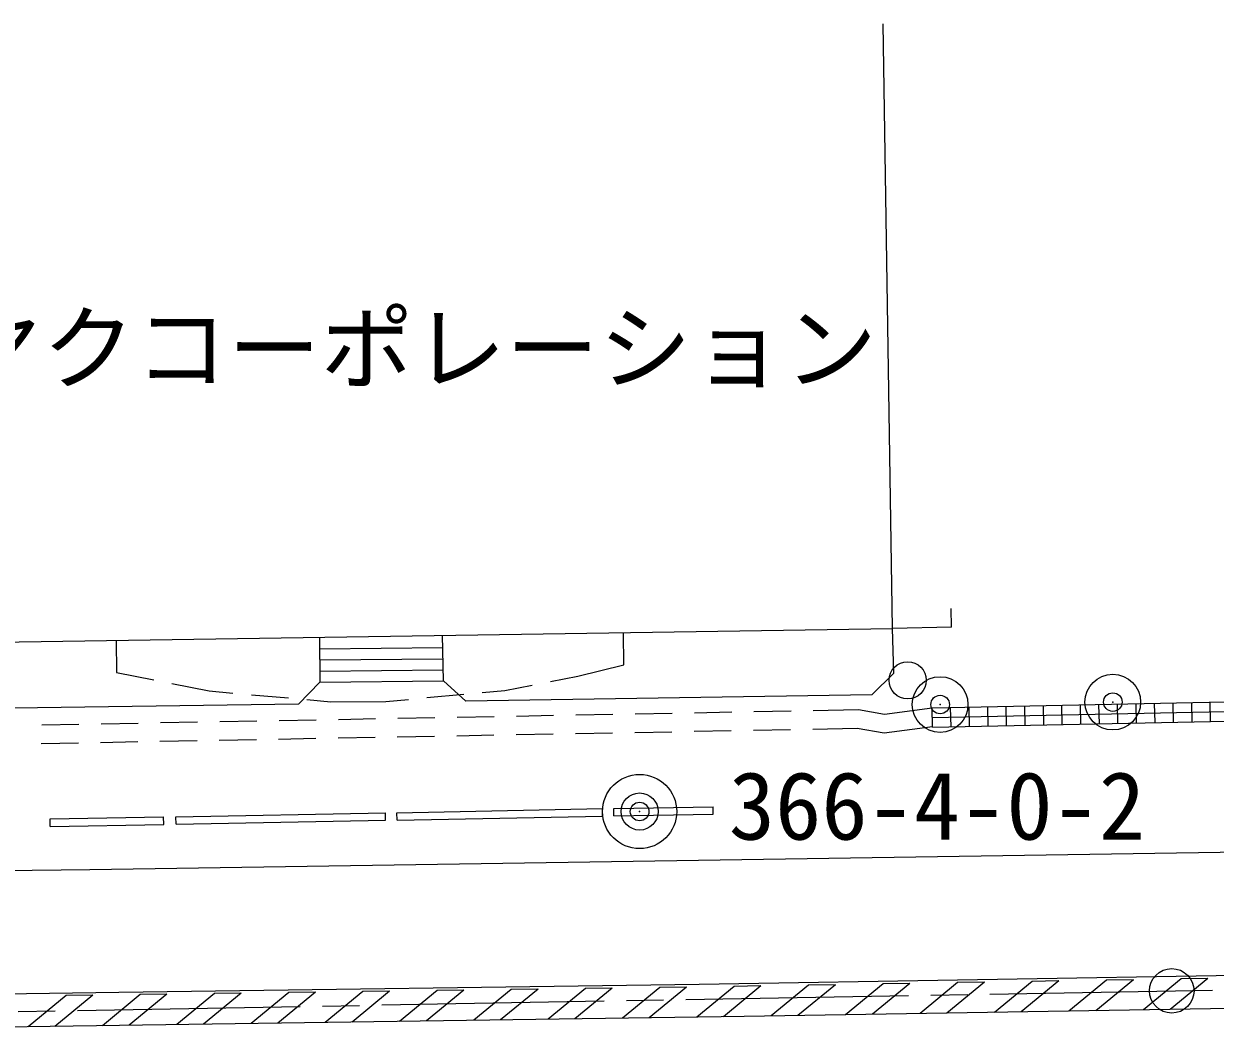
# Model space of a CAD drawing. Units: millimetres, scale not verified. Extents: x 40000 to 680000, y 20000 to 380000.
# Drawn here: x 235280 to 267394, y 275895 to 303156 of the extents above; entities that cross this region are included whole.
import ezdxf
from ezdxf.enums import TextEntityAlignment as Align

# ---------------------------------------------------------------- set-up
doc = ezdxf.new("R2010")
doc.units = ezdxf.units.MM
doc.header["$LTSCALE"] = 1000
doc.header["$PDMODE"] = 32
doc.header["$PDSIZE"] = 500
for name, color, linetype, lineweight in [('M-BGD', 7, 'Continuous', 13), ('M-BMK', 2, 'Continuous', 13), ('M-BMK-ROW', 30, 'Continuous', 13), ('M-BMK-SRVR', 3, 'Continuous', 13), ('M-STR-STRC', 7, 'Continuous', 13)]:
    doc.layers.add(name, color=color, linetype=linetype, lineweight=lineweight)
doc.layers.add('M-BMK-HTXT', color=7, linetype='Continuous')
doc.styles.add('ＭＳ ゴシック', font='')
doc.styles.get('ＭＳ ゴシック').set_extended_font_data('MS Gothic')

msp = doc.modelspace()

# ---------------------------------------------------------------- linework, layer by layer
at = {"layer": 'M-BGD'}
for p, q in [((258695, 286859), (258445, 303156)), ((260286, 286895), (260275, 287395)), ((230552, 286427), (258695, 286859)), ((260286, 286895), (258695, 286859)), ((258728, 285656), (258695, 286859)), ((237769, 286534), (237782, 285673)), ((251458, 285878), (251445, 286740)), ((243249, 286309), (246573, 286343)), ((243253, 286009), (246580, 286043)), ((250214, 285569), (251458, 285878)), ((237782, 285673), (238782, 285473)), ((243256, 285709), (246586, 285743)), ((249477, 285426), (250214, 285569)), ((239272, 285375), (240272, 285175)), ((240272, 285175), (240918, 285117)), ((243260, 285409), (246593, 285443)), ((247637, 285131), (248249, 285188)), ((248249, 285188), (248986, 285331)), ((241416, 285073), (242412, 284984)), ((242910, 284940), (243556, 284882)), ((243556, 284882), (245034, 284889)), ((245034, 284889), (245646, 284946)), ((246144, 284993), (247139, 285085)), ((259763, 284719), (270777, 284938)), ((266772, 284338), (266762, 284858)), ((267272, 284348), (267262, 284868)), ((250161, 284528), (251161, 284547)), ((251761, 284558), (252761, 284577)), ((253361, 284588), (254361, 284607)), ((254961, 284618), (255960, 284637)), ((256560, 284648), (257781, 284671)), ((257781, 284671), (258481, 284552)), ((258481, 284552), (259763, 284715)), ((259773, 284199), (259763, 284719)), ((259768, 284459), (270782, 284678)), ((260273, 284209), (260263, 284729)), ((260773, 284219), (260763, 284739)), ((261273, 284229), (261263, 284749)), ((261773, 284239), (261763, 284759)), ((262273, 284249), (262263, 284769)), ((262773, 284259), (262763, 284779)), ((263273, 284269), (263262, 284789)), ((263773, 284279), (263762, 284799)), ((264273, 284289), (264262, 284809)), ((264772, 284299), (264762, 284819)), ((265272, 284309), (265262, 284829)), ((265772, 284319), (265762, 284838)), ((266272, 284329), (266262, 284848)), ((235764, 284259), (236764, 284278)), ((237364, 284289), (238363, 284308)), ((238963, 284319), (239963, 284337)), ((240563, 284349), (241563, 284367)), ((242163, 284379), (243163, 284397)), ((243763, 284408), (244762, 284427)), ((245362, 284438), (246362, 284457)), ((246962, 284468), (247962, 284487)), ((248562, 284498), (249562, 284517)), ((258470, 284047), (259773, 284212)), ((242149, 283878), (243149, 283897)), ((243749, 283908), (244749, 283927)), ((245348, 283938), (246348, 283957)), ((246948, 283968), (247948, 283987)), ((248548, 283998), (249548, 284017)), ((250148, 284028), (251147, 284046)), ((251747, 284058), (252747, 284076)), ((253347, 284088), (254347, 284106)), ((254947, 284118), (255947, 284136)), ((256546, 284147), (257743, 284170)), ((257743, 284170), (258470, 284047)), ((235750, 283759), (236750, 283777)), ((237350, 283788), (238350, 283807)), ((238950, 283818), (239949, 283837)), ((240549, 283848), (241549, 283867)), ((245338, 281891), (250879, 282001)), ((251185, 282009), (253859, 282054)), ((251188, 281809), (251185, 282009)), ((235990, 281722), (239047, 281778)), ((235994, 281522), (235990, 281722)), ((239379, 281780), (245029, 281888)), ((239383, 281580), (239379, 281780)), ((245342, 281692), (245338, 281891)), ((250421, 277153), (249415, 276325)), ((251141, 277163), (250135, 276335)), ((251141, 277163), (250421, 277153)), ((252421, 277180), (251417, 276354)), ((253142, 277190), (252138, 276364)), ((253142, 277190), (252421, 277180)), ((254425, 277210), (253420, 276383)), ((255148, 277222), (254141, 276393)), ((255148, 277222), (254425, 277210)), ((256434, 277244), (255424, 276413)), ((257157, 277256), (256147, 276425)), ((257157, 277256), (256434, 277244)), ((258442, 277277), (257431, 276445)), ((259165, 277289), (258153, 276457)), ((259165, 277289), (258442, 277277)), ((260450, 277311), (259438, 276478)), ((261173, 277323), (260160, 276489)), ((261173, 277323), (260450, 277311)), ((262459, 277344), (261445, 276510)), ((263182, 277356), (262167, 276522)), ((263182, 277356), (262459, 277344)), ((264467, 277378), (263452, 276543)), ((265190, 277390), (264174, 276554)), ((265190, 277390), (264467, 277378)), ((266475, 277411), (265459, 276575)), ((267198, 277423), (266181, 276587)), ((267198, 277423), (266475, 277411)), ((236417, 276962), (235396, 276123)), ((237138, 276973), (236117, 276133)), ((237138, 276973), (236417, 276962)), ((238419, 276991), (237399, 276151)), ((239139, 277000), (238120, 276162)), ((239139, 277000), (238419, 276991)), ((240419, 277018), (239401, 276180)), ((241139, 277028), (240122, 276191)), ((241139, 277028), (240419, 277018)), ((242420, 277045), (241404, 276209)), ((243140, 277055), (242125, 276220)), ((243140, 277055), (242420, 277045)), ((244420, 277072), (243407, 276238)), ((245140, 277082), (244128, 276249)), ((245140, 277082), (244420, 277072)), ((246420, 277099), (245409, 276267)), ((247140, 277109), (246130, 276278)), ((247140, 277109), (246420, 277099)), ((248421, 277126), (247412, 276296)), ((249141, 277136), (248133, 276306)), ((249141, 277136), (248421, 277126))]:
    msp.add_line(p, q, dxfattribs=at)
for points in [[(243246, 286622), (243260, 285409), (242680, 284818), (231160, 284653), (230557, 285222), (230552, 286427)], [(258728, 285656), (258138, 285069), (247197, 284896), (246593, 285443), (246566, 286673)], [(259773, 284199), (270788, 284418), (270777, 284938)], [(245342, 281692), (250883, 281801), (250879, 282001)], [(251188, 281809), (253862, 281854), (253859, 282054)], [(235994, 281522), (239050, 281578), (239047, 281778)], [(239383, 281580), (245033, 281688), (245029, 281888)]]:
    msp.add_lwpolyline(points, dxfattribs=at)
msp.add_circle((259104, 285461), 500, dxfattribs=at)
at = {"layer": 'M-BMK'}
for p, q in [((251526, 276827), (252526, 276845)), ((253126, 276856), (259125, 276963)), ((259725, 276974), (260724, 276992)), ((261324, 277003), (267323, 277110)), ((235129, 276534), (236128, 276552)), ((236728, 276563), (242727, 276670)), ((243327, 276681), (244327, 276699)), ((244927, 276709), (250926, 276817))]:
    msp.add_line(p, q, dxfattribs=at)
at = {"layer": 'M-BMK-ROW', "color": 7}
for centre in [(259980, 284807), (264635, 284873)]:
    msp.add_circle(centre, 750, dxfattribs=at)
for p in [(259980, 284807), (264635, 284873)]:
    msp.add_point(p, dxfattribs=at)
at = {"layer": 'M-BMK-SRVR'}
for centre, radius in [((251879, 281923), 1000), ((251879, 281923), 500), ((266224, 277090), 600)]:
    msp.add_circle(centre, radius, dxfattribs=at)
msp.add_point((251879, 281923), dxfattribs=at)
at = {"layer": 'M-STR-STRC'}
msp.add_line((293055, 281212), (237060, 280351), dxfattribs=at)
for points in [[(237060, 280351), (218429, 280139), (209392, 280109), (185966, 280370)], [(217887, 276801), (224128, 276860), (237841, 277058), (253486, 277269), (275994, 277645), (295295, 277953)], [(295309, 277053), (276009, 276745), (254699, 276401), (237858, 276158), (224141, 275960), (217877, 275895)]]:
    msp.add_lwpolyline(points, dxfattribs=at)

# ---------------------------------------------------------------- texts
at = {"layer": 'M-BGD', "style": 'ＭＳ ゴシック'}
msp.add_text('366-4-0-2', height=1833, dxfattribs=at).set_placement((254283, 280616), align=Align.BOTTOM_LEFT)
at = {"layer": 'M-BMK-HTXT', "style": 'ＭＳ ゴシック'}
msp.add_text('ニヤクコーポレーション', height=1833, dxfattribs=at).set_placement((230776, 292949), align=Align.BOTTOM_LEFT)

doc.saveas('drawing.dxf')
